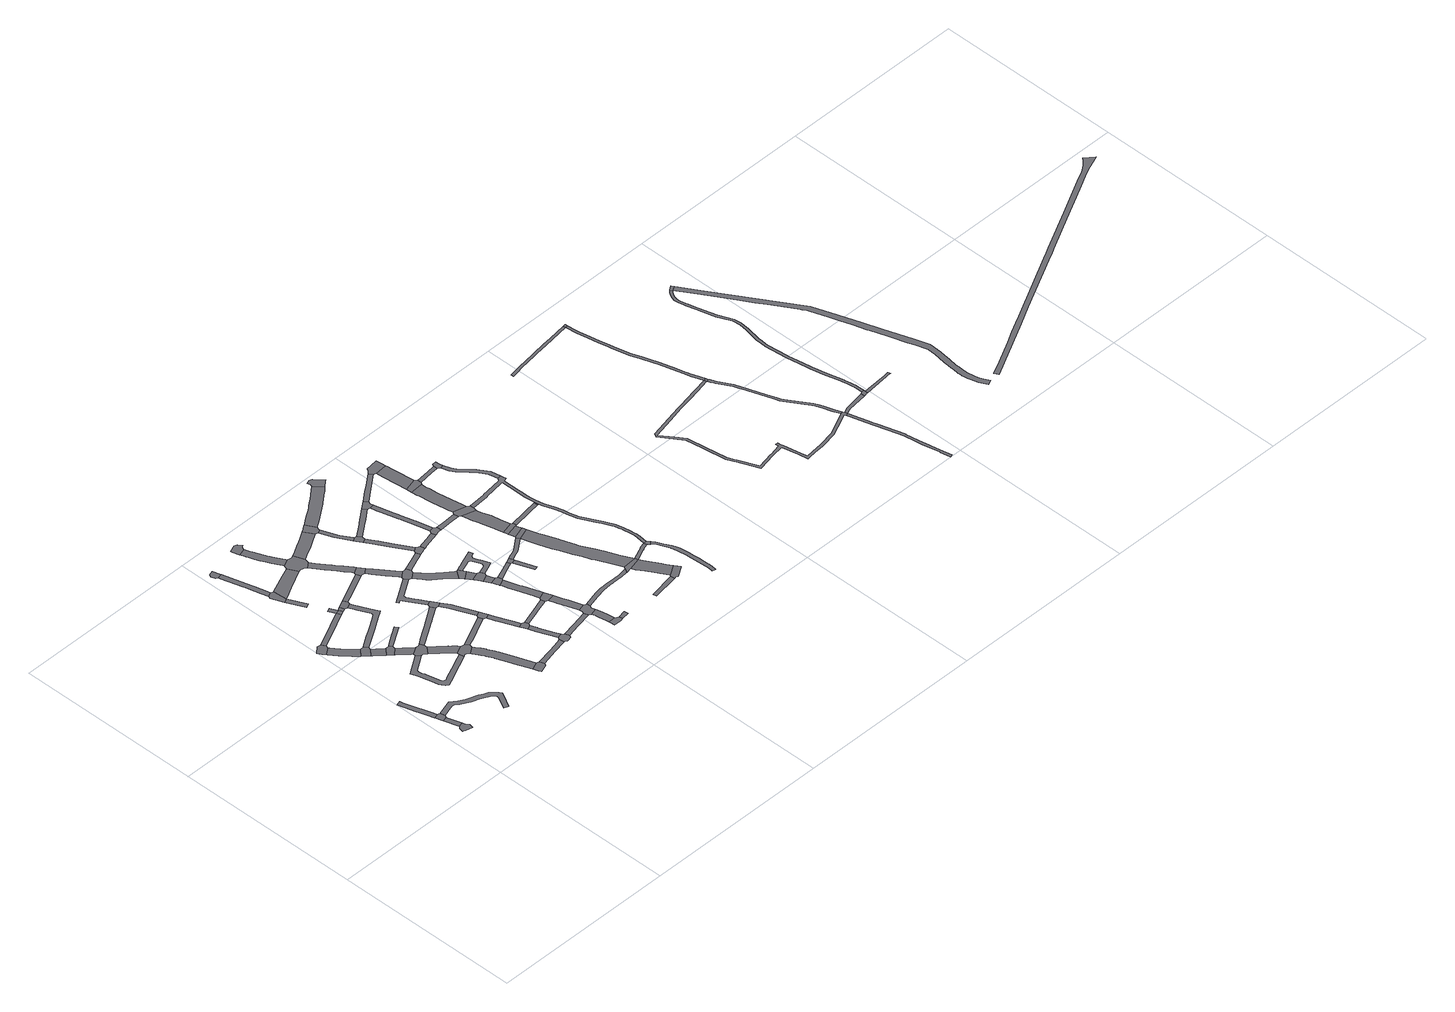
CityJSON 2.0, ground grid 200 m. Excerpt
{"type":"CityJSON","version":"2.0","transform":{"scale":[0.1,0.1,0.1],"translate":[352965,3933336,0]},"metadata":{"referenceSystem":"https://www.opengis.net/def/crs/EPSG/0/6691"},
"CityObjects":{
"road1":{"type":"Road","geometry":[{"type":"MultiSurface","lod":"1","boundaries":[[[0,1,2,3,4,5,6,7,8,9]]]}]},
"road2":{"type":"Road","attributes":{"RoadStructureAttribute.sectionType":"1"},"geometry":[{"type":"MultiSurface","lod":"1","boundaries":[[[10,11,12,13,14,15,16,17,18,19,20]]]}]},
"road3":{"type":"Road","attributes":{"RoadStructureAttribute.sectionType":"1"},"geometry":[{"type":"MultiSurface","lod":"1","boundaries":[[[21,9,8,22,23]]]}]},
"road4":{"type":"Road","geometry":[{"type":"MultiSurface","lod":"1","boundaries":[[[24,25,14,13,26,27,21,23]]]}]},
"road5":{"type":"Road","attributes":{"RoadStructureAttribute.sectionType":"1"},"geometry":[{"type":"MultiSurface","lod":"1","boundaries":[[[28,29,30,31,32,33,34,35,36,37,38,39,25,24,40,41,42,43,44,45,46,47,48,49,50,51,52]]]}]},
"road6":{"type":"Road","geometry":[{"type":"MultiSurface","lod":"1","boundaries":[[[53,54,55,56,57,58,59,60]]]}]},
"road7":{"type":"Road","attributes":{"RoadStructureAttribute.sectionType":"1"},"geometry":[{"type":"MultiSurface","lod":"1","boundaries":[[[61,62,63,64,65,66,67,68,69,55,54,70,71,72,73,74,75,76,77,78,79,80]]]}]},
"road8":{"type":"Road","geometry":[{"type":"MultiSurface","lod":"1","boundaries":[[[81,61,80,82,83,84,85,86]]]}]},
"road9":{"type":"Road","attributes":{"RoadStructureAttribute.sectionType":"1"},"geometry":[{"type":"MultiSurface","lod":"1","boundaries":[[[87,88,89,90,91,92,93,84,83]]]}]},
"road10":{"type":"Road","geometry":[{"type":"MultiSurface","lod":"1","boundaries":[[[94,95,96,97,98,90,89,99]]]}]},
"road11":{"type":"Road","attributes":{"RoadStructureAttribute.sectionType":"1"},"geometry":[{"type":"MultiSurface","lod":"1","boundaries":[[[100,101,102,57,56,103,104,105,106,107]]]}]},
"road12":{"type":"Road","attributes":{"RoadStructureAttribute.sectionType":"1"},"geometry":[{"type":"MultiSurface","lod":"1","boundaries":[[[108,109,110,111,112,113,114,115,116,117,118,119,120,121,122,123,124,125,126,127,128,129,130,131,132,133,134,135,136,137,138,139,140,141,142]]]}]},
"road13":{"type":"Road","attributes":{"RoadStructureAttribute.sectionType":"1"},"geometry":[{"type":"MultiSurface","lod":"1","boundaries":[[[143,144,145,94,99,146,147,148]]]}]},
"road14":{"type":"Road","geometry":[{"type":"MultiSurface","lod":"1","boundaries":[[[149,143,148,127,126,150,151,152,153,154]]]}]},
"road15":{"type":"Road","geometry":[{"type":"MultiSurface","lod":"1","boundaries":[[[155,156,157,158,159,160]]]}]},
"road16":{"type":"Road","attributes":{"RoadStructureAttribute.sectionType":"1"},"geometry":[{"type":"MultiSurface","lod":"1","boundaries":[[[158,161,162,163,164,165,166,167,168,169,170,171,159]]]}]},
"road17":{"type":"Road","geometry":[{"type":"MultiSurface","lod":"1","boundaries":[[[166,165,172,173,174,175,176]]]}]},
"road18":{"type":"Road","attributes":{"RoadStructureAttribute.sectionType":"1"},"geometry":[{"type":"MultiSurface","lod":"1","boundaries":[[[177,178,156,155]]]}]},
"road19":{"type":"Road","attributes":{"RoadStructureAttribute.sectionType":"1"},"geometry":[{"type":"MultiSurface","lod":"1","boundaries":[[[96,179,180,181,182,183,97]]]}]},
"road20":{"type":"Road","attributes":{"RoadStructureAttribute.sectionType":"1"},"geometry":[{"type":"MultiSurface","lod":"1","boundaries":[[[85,184,185,186,187,188,189,190,191,192,193,194,195,196,197,198,199,200,201,86]]]}]},
"road21":{"type":"Road","attributes":{"RoadStructureAttribute.sectionType":"1"},"geometry":[{"type":"MultiSurface","lod":"1","boundaries":[[[202,203,204,205,206,207,208,209,210,152,151,211,212,213,214,215,216,217,218,219,220,221]]]}]},
"road22":{"type":"Road","attributes":{"RoadStructureAttribute.sectionType":"1"},"geometry":[{"type":"MultiSurface","lod":"1","boundaries":[[[222,223,224,100]]]}]},
"road23":{"type":"Road","geometry":[{"type":"MultiSurface","lod":"1","boundaries":[[[225,222,100,107]]]}]},
"road24":{"type":"Road","attributes":{"RoadStructureAttribute.sectionType":"1"},"geometry":[{"type":"MultiSurface","lod":"1","boundaries":[[[226,222,225,227]]]}]},
"road25":{"type":"Road","geometry":[{"type":"MultiSurface","lod":"1","boundaries":[[[228,229,230,231,221,220,108,142,232,233,234]]]}]},
"road26":{"type":"Road","geometry":[{"type":"MultiSurface","lod":"1","boundaries":[[[192,191,235,236,226,227]]]}]},
"road27":{"type":"Road","attributes":{"RoadStructureAttribute.sectionType":"1"},"geometry":[{"type":"MultiSurface","lod":"1","boundaries":[[[237,238,239,240,241,242,243,244,245,246,247,248,249,250,251,252,253,254,255,256,257,258,259,260,261,262,263,264,265,266,228,234]]]}]},
"road28":{"type":"Road","attributes":{"RoadStructureAttribute.sectionType":"1"},"geometry":[{"type":"MultiSurface","lod":"1","boundaries":[[[267,268,269,270,271,157,156,272,273,274,275,276,277]]]}]},
"road29":{"type":"Road","geometry":[{"type":"MultiSurface","lod":"1","boundaries":[[[278,279,252,251,280,281,282,283]]]}]},
"road30":{"type":"Road","attributes":{"RoadStructureAttribute.sectionType":"1"},"geometry":[{"type":"MultiSurface","lod":"1","boundaries":[[[153,284,285,286,287,288,289,290,291,292,293,294,295,296,297,298,154]]]}]},
"road31":{"type":"Road","attributes":{"RoadStructureAttribute.sectionType":"1"},"geometry":[{"type":"MultiSurface","lod":"1","boundaries":[[[299,300,301,302,303,304,305,306,307,308,309,230,229]]]}]},
"road32":{"type":"Road","geometry":[{"type":"MultiSurface","lod":"1","boundaries":[[[310,311,312,313,314,315,316,317,318]]]}]},
"road33":{"type":"Road","attributes":{"RoadStructureAttribute.sectionType":"1"},"geometry":[{"type":"MultiSurface","lod":"1","boundaries":[[[319,320,321,322,236,235,323,324,325,326,327]]]}]},
"road34":{"type":"Road","attributes":{"RoadStructureAttribute.sectionType":"1"},"geometry":[{"type":"MultiSurface","lod":"1","boundaries":[[[328,329,330,331,332,333,334,335,336,313,312,337,338,339,340,341,342,343,344,345,346,347,348]]]}]},
"road35":{"type":"Road","geometry":[{"type":"MultiSurface","lod":"1","boundaries":[[[349,350,351,352,353,354,355,348,347,267,277]]]}]},
"road36":{"type":"Road","attributes":{"RoadStructureAttribute.sectionType":"1"},"geometry":[{"type":"MultiSurface","lod":"1","boundaries":[[[356,357,358,279,278,359,360]]]}]},
"road37":{"type":"Road","geometry":[{"type":"MultiSurface","lod":"1","boundaries":[[[361,291,290,362,363,364,365,366]]]}]},
"road38":{"type":"Road","geometry":[{"type":"MultiSurface","lod":"1","boundaries":[[[367,368,369,370,371,372,373,361,366,374,375,376,377,378,379]]]}]},
"road39":{"type":"Road","attributes":{"RoadStructureAttribute.sectionType":"1"},"geometry":[{"type":"MultiSurface","lod":"1","boundaries":[[[351,380,381,382,383,384,385,386,387,388,389,390,391,392,393,394,395,352]]]}]},
"road40":{"type":"Road","attributes":{"RoadStructureAttribute.sectionType":"1"},"geometry":[{"type":"MultiSurface","lod":"1","boundaries":[[[396,397,363,362,398,399,400,401]]]}]},
"road41":{"type":"Road","geometry":[{"type":"MultiSurface","lod":"1","boundaries":[[[400,304,303,402,403,404,401]]]}]},
"road42":{"type":"Road","attributes":{"RoadStructureAttribute.sectionType":"1"},"geometry":[{"type":"MultiSurface","lod":"1","boundaries":[[[405,406,407,408,403,402,409,410,411,412]]]}]},
"road43":{"type":"Road","geometry":[{"type":"MultiSurface","lod":"1","boundaries":[[[413,388,387,414,327,326,415,416]]]}]},
"road44":{"type":"Road","geometry":[{"type":"MultiSurface","lod":"1","boundaries":[[[417,418,419,405,412,420]]]}]},
"road45":{"type":"Road","attributes":{"RoadStructureAttribute.sectionType":"1"},"geometry":[{"type":"MultiSurface","lod":"1","boundaries":[[[421,422,423,424,417,420,425,426,427,428,429]]]}]},
"road46":{"type":"Road","geometry":[{"type":"MultiSurface","lod":"1","boundaries":[[[428,356,360,430,431,432,433,434,435,429]]]}]},
"road47":{"type":"Road","attributes":{"RoadStructureAttribute.sectionType":"1"},"geometry":[{"type":"MultiSurface","lod":"1","boundaries":[[[436,437,438,439,440,441,442,443,444,413,416]]]}]},
"road48":{"type":"Road","attributes":{"RoadStructureAttribute.sectionType":"1"},"geometry":[{"type":"MultiSurface","lod":"1","boundaries":[[[353,445,446,447,448,449,450,451,452,453,454,455,456,457,458,459,460,461,462,354]]]}]},
"road49":{"type":"Road","geometry":[{"type":"MultiSurface","lod":"1","boundaries":[[[378,463,464,465,466,467,441,440,379]]]}]},
"road50":{"type":"Road","attributes":{"RoadStructureAttribute.sectionType":"1"},"geometry":[{"type":"MultiSurface","lod":"1","boundaries":[[[468,469,470,419,418,471,472,473]]]}]},
"road51":{"type":"Road","attributes":{"RoadStructureAttribute.sectionType":"1"},"geometry":[{"type":"MultiSurface","lod":"1","boundaries":[[[474,475,476,477,478,479,480,481,482,483,464,463,484,485,486,487,488,489,490,491,492,493,494,495,496,497,498,499,500,501,502,503,504]]]}]},
"road52":{"type":"Road","attributes":{"RoadStructureAttribute.sectionType":"1"},"geometry":[{"type":"MultiSurface","lod":"1","boundaries":[[[505,506,507,508,509,510,434,433]]]}]},
"road53":{"type":"Road","geometry":[{"type":"MultiSurface","lod":"1","boundaries":[[[454,511,512,513,514,515,516,517,455]]]}]},
"road54":{"type":"Road","attributes":{"RoadStructureAttribute.sectionType":"1"},"geometry":[{"type":"MultiSurface","lod":"1","boundaries":[[[518,519,520,512,511,521,522,523,524]]]}]},
"road55":{"type":"Road","attributes":{"RoadStructureAttribute.sectionType":"1"},"geometry":[{"type":"MultiSurface","lod":"1","boundaries":[[[525,526,527,528,529,466,465]]]}]},
"road56":{"type":"Road","geometry":[{"type":"MultiSurface","lod":"1","boundaries":[[[530,531,532,524,523,533,534,535]]]}]},
"road57":{"type":"Road","geometry":[{"type":"MultiSurface","lod":"1","boundaries":[[[536,537,538,539,540,541,504,503,542,543,544]]]}]},
"road58":{"type":"Road","attributes":{"RoadStructureAttribute.sectionType":"1"},"geometry":[{"type":"MultiSurface","lod":"1","boundaries":[[[543,545,546,547,548,549,544]]]}]},
"road59":{"type":"Road","geometry":[{"type":"MultiSurface","lod":"1","boundaries":[[[550,548,547,551,552,553,554,555,556,557]]]}]},
"road60":{"type":"Road","attributes":{"RoadStructureAttribute.sectionType":"1"},"geometry":[{"type":"MultiSurface","lod":"1","boundaries":[[[555,558,559,560,561,562,556]]]}]},
"road61":{"type":"Road","attributes":{"RoadStructureAttribute.sectionType":"1"},"geometry":[{"type":"MultiSurface","lod":"1","boundaries":[[[563,564,565,566,567,568,569,530,535]]]}]},
"road62":{"type":"Road","geometry":[{"type":"MultiSurface","lod":"1","boundaries":[[[561,560,570,571,572,573,574,575,576]]]}]},
"road63":{"type":"Road","attributes":{"RoadStructureAttribute.sectionType":"1"},"geometry":[{"type":"MultiSurface","lod":"1","boundaries":[[[577,578,579,580,574,573,581,582,583,584,585,586,587,588]]]}]},
"road64":{"type":"Road","geometry":[{"type":"MultiSurface","lod":"1","boundaries":[[[587,468,473,589,590,591,588]]]}]},
"road65":{"type":"Road","attributes":{"RoadStructureAttribute.sectionType":"1"},"geometry":[{"type":"MultiSurface","lod":"1","boundaries":[[[592,593,594,595,590,589,596,597,598,599,600,601]]]}]},
"road66":{"type":"Road","geometry":[{"type":"MultiSurface","lod":"1","boundaries":[[[602,603,604,605,606,607]]]}]},
"road67":{"type":"Road","attributes":{"RoadStructureAttribute.sectionType":"1"},"geometry":[{"type":"MultiSurface","lod":"1","boundaries":[[[603,608,609,610,611,612,613,614,615,616,617,618,604]]]}]},
"road68":{"type":"Road","geometry":[{"type":"MultiSurface","lod":"1","boundaries":[[[619,620,601,600,621,508,507,613,612,622,623]]]}]},
"road69":{"type":"Road","geometry":[{"type":"MultiSurface","lod":"1","boundaries":[[[528,527,624,625,626,627,628,566,565]]]}]},
"road70":{"type":"Road","attributes":{"RoadStructureAttribute.sectionType":"1"},"geometry":[{"type":"MultiSurface","lod":"1","boundaries":[[[629,630,631,632,633,634,635,636,637,550,557,638,639,640,641,642,643,644,645,646,647,648,541,540]]]}]},
"road71":{"type":"Road","geometry":[{"type":"MultiSurface","lod":"1","boundaries":[[[649,650,602,607]]]}]},
"road72":{"type":"Road","attributes":{"RoadStructureAttribute.sectionType":"1"},"geometry":[{"type":"MultiSurface","lod":"1","boundaries":[[[651,652,532,531,653,654,655,656,657,658,659,660]]]}]},
"road73":{"type":"Road","attributes":{"RoadStructureAttribute.sectionType":"1"},"geometry":[{"type":"MultiSurface","lod":"1","boundaries":[[[661,662,663,664,665,666,667,668,669,670,671,672,515,514,673,674,675,676,677,678,679,680,681,682,683,684]]]}]},
"road74":{"type":"Road","attributes":{"RoadStructureAttribute.sectionType":"1"},"geometry":[{"type":"MultiSurface","lod":"1","boundaries":[[[575,685,686,687,688,689,576]]]}]},
"road75":{"type":"Road","attributes":{"RoadStructureAttribute.sectionType":"1"},"geometry":[{"type":"MultiSurface","lod":"1","boundaries":[[[690,691,692,627,626,693,694,695]]]}]},
"road76":{"type":"Road","geometry":[{"type":"MultiSurface","lod":"1","boundaries":[[[696,688,687,697,698,699]]]}]},
"road77":{"type":"Road","attributes":{"RoadStructureAttribute.sectionType":"1"},"geometry":[{"type":"MultiSurface","lod":"1","boundaries":[[[700,701,702,698,697]]]}]},
"road78":{"type":"Road","geometry":[{"type":"MultiSurface","lod":"1","boundaries":[[[703,695,694,704,705,706,707]]]}]},
"road79":{"type":"Road","geometry":[{"type":"MultiSurface","lod":"1","boundaries":[[[708,709,710,711,660,659,712,713]]]}]},
"road80":{"type":"Road","attributes":{"RoadStructureAttribute.sectionType":"1"},"geometry":[{"type":"MultiSurface","lod":"1","boundaries":[[[712,714,715,716,717,718,719,703,707,720,721,722,723,724,725,726,727,713]]]}]},
"road81":{"type":"Road","attributes":{"RoadStructureAttribute.sectionType":"1"},"geometry":[{"type":"MultiSurface","lod":"1","boundaries":[[[728,729,730,731,732,733,734,735,736,737,738,619,623,739,740,741,742,743,744,745,746,747,748,749]]]}]},
"road82":{"type":"Road","geometry":[{"type":"MultiSurface","lod":"1","boundaries":[[[750,751,752,753,661,684,754,755,756,757]]]}]},
"road83":{"type":"Road","attributes":{"RoadStructureAttribute.sectionType":"1"},"geometry":[{"type":"MultiSurface","lod":"1","boundaries":[[[758,759,760,761,762,763,764,696,699]]]}]},
"road84":{"type":"Road","attributes":{"RoadStructureAttribute.sectionType":"1"},"geometry":[{"type":"MultiSurface","lod":"1","boundaries":[[[765,766,706,705,767,768,769]]]}]},
"road85":{"type":"Road","attributes":{"RoadStructureAttribute.sectionType":"1"},"geometry":[{"type":"MultiSurface","lod":"1","boundaries":[[[770,771,772,773,774,710,709,775,776,777,778]]]}]},
"road86":{"type":"Road","attributes":{"RoadStructureAttribute.sectionType":"1"},"geometry":[{"type":"MultiSurface","lod":"1","boundaries":[[[779,780,781,782]]]}]},
"road87":{"type":"Road","geometry":[{"type":"MultiSurface","lod":"1","boundaries":[[[783,784,761,760,785]]]}]},
"road88":{"type":"Road","attributes":{"RoadStructureAttribute.sectionType":"1"},"geometry":[{"type":"MultiSurface","lod":"1","boundaries":[[[786,787,788,789,784,783]]]}]},
"road89":{"type":"Road","geometry":[{"type":"MultiSurface","lod":"1","boundaries":[[[790,791,792,793,788,787,794,795]]]}]},
"road90":{"type":"Road","attributes":{"RoadStructureAttribute.sectionType":"1"},"geometry":[{"type":"MultiSurface","lod":"1","boundaries":[[[796,797,798,799,800,801,802,803,804,805,806,807,808,791,790]]]}]},
"road91":{"type":"Road","geometry":[{"type":"MultiSurface","lod":"1","boundaries":[[[809,810,811,812,765,769,801,800,813]]]}]},
"road92":{"type":"Road","attributes":{"RoadStructureAttribute.sectionType":"1"},"geometry":[{"type":"MultiSurface","lod":"1","boundaries":[[[814,815,816,817,818,819,820,821,822,823,824,825,826,785,760,827,828,829,830,831,832,833,834,835,836,837,838,839,840,841,842,843]]]}]},
"road93":{"type":"Road","attributes":{"RoadStructureAttribute.sectionType":"1"},"geometry":[{"type":"MultiSurface","lod":"1","boundaries":[[[844,845,846,847,848,849,850,812,811,851,852,853,854,855,856,857,858,859]]]}]},
"road94":{"type":"Road","geometry":[{"type":"MultiSurface","lod":"1","boundaries":[[[860,861,862,814,843,728,749]]]}]},
"road95":{"type":"Road","geometry":[{"type":"MultiSurface","lod":"1","boundaries":[[[858,863,864,865,866,867,859]]]}]},
"road96":{"type":"Road","attributes":{"RoadStructureAttribute.sectionType":"1"},"geometry":[{"type":"MultiSurface","lod":"1","boundaries":[[[861,868,869,870,871,872,873,874,875,876,877,862]]]}]},
"road97":{"type":"Road","attributes":{"RoadStructureAttribute.sectionType":"1"},"geometry":[{"type":"MultiSurface","lod":"1","boundaries":[[[878,879,880,881,882,866,865,883,884,885,886,887,888]]]}]},
"road98":{"type":"Road","geometry":[{"type":"MultiSurface","lod":"1","boundaries":[[[889,890,891,892,893,894,770,778,878,888]]]}]},
"road99":{"type":"Road","geometry":[{"type":"MultiSurface","lod":"1","boundaries":[[[895,896,897,898,899,873,872,779,782]]]}]},
"road100":{"type":"Road","attributes":{"RoadStructureAttribute.sectionType":"1"},"geometry":[{"type":"MultiSurface","lod":"1","boundaries":[[[794,900,901,902,903,904,905,795]]]}]},
"road101":{"type":"Road","attributes":{"RoadStructureAttribute.sectionType":"1"},"geometry":[{"type":"MultiSurface","lod":"1","boundaries":[[[906,907,908,909,910,911,912,913,914,915,916,814,862]]]}]},
"road102":{"type":"Road","geometry":[{"type":"MultiSurface","lod":"1","boundaries":[[[917,918,919,920,921,922,923,924,925,926,927,928,929,930,931,932,933,934,935,936,937,938,939,940,941,942,943,944,945,946,947,948,949,950,951,952,953,954,955,956,957,958,959,960,961,962,963,964,965,966,967,968,969,970,971,809,813]]]}]},
"road103":{"type":"Road","attributes":{"RoadStructureAttribute.sectionType":"1"},"geometry":[{"type":"MultiSurface","lod":"1","boundaries":[[[863,972,973,974,975,864]]]}]},
"road104":{"type":"Road","attributes":{"RoadStructureAttribute.sectionType":"1"},"geometry":[{"type":"MultiSurface","lod":"1","boundaries":[[[976,977,978,979,980,981,982,983,984,985,986,987,988,989,990,991,992,993,994,995,996,997,998,999,1000]]]}]},
"road105":{"type":"Road","geometry":[{"type":"MultiSurface","lod":"1","boundaries":[[[987,1001,943,942,912,911,988]]]}]},
"road106":{"type":"Road","geometry":[{"type":"MultiSurface","lod":"1","boundaries":[[[1002,1003,1004,1005,974,973,1006,1007]]]}]},
"road107":{"type":"Road","attributes":{"RoadStructureAttribute.sectionType":"1"},"geometry":[{"type":"MultiSurface","lod":"1","boundaries":[[[1008,1009,1010,1011,1012,1013,967,966,1014,1015,1016,1017,1018,1002,1007]]]}]},
"road108":{"type":"Road","attributes":{"RoadStructureAttribute.sectionType":"1"},"geometry":[{"type":"MultiSurface","lod":"1","boundaries":[[[1019,1020,1021,1022,1023,1024,1025,1026,1027,1028,1029,1030,1031,1032,1033,1034]]]}]},
"road109":{"type":"Road","geometry":[{"type":"MultiSurface","lod":"1","boundaries":[[[1035,1036,1037,1038,1039,1040,1041,1042,1043,1044,1045,1046,1047,1048,1049,1050,1051,1052,1053,1054,1055,1056,1057,1058,1059,1060,1061,1062,1063,1064,1065,1066,1067,1068,1069,1070,1071,1072,1073,1074,1075,1076,1077,1078,1079,1080,1081,1082,1083,1084,1085,1086,1087,1088,1089,1090,1091,1092,1093,1094,1095,1096,1097]]]}]},
"road110":{"type":"Road","geometry":[{"type":"MultiSurface","lod":"1","boundaries":[[[1098,1099,1100,1065,1064,1101]]]}]},
"road111":{"type":"Road","attributes":{"RoadStructureAttribute.sectionType":"1"},"geometry":[{"type":"MultiSurface","lod":"1","boundaries":[[[1033,1102,1103,1104,1105,1106,1107,1108,1109,1110,1111,1112,1113,1114,1065,1100,1115,1116,1117,1118,1119,1120,1121,1122,1123,1124,1125,1126,1127,1128,1129,1130,1131,1132,1133]]]}]},
"road112":{"type":"Road","geometry":[{"type":"MultiSurface","lod":"1","boundaries":[[[1134,1034,1033,1133]]]}]},
"road113":{"type":"Road","attributes":{"RoadStructureAttribute.sectionType":"1"},"geometry":[{"type":"MultiSurface","lod":"1","boundaries":[[[1096,1135,1136,1137,1138,1139,1140,1141,1142,1143,1144,1145,1146,1147,1148,1149,1098,1101,1150,1151,1152,1153,1154,1155,1156,1157,1158,1159,1160,1161,1162,1163,1164,1165,1166,1097]]]}]},
"road114":{"type":"Road","attributes":{"RoadStructureAttribute.sectionType":"1"},"geometry":[{"type":"MultiSurface","lod":"1","boundaries":[[[1167,1168,1169,1170,1171,1172,1173,1174,1175,1176,1177,1178,1094,1093,1179,1180,1181,1182,1183,1184,1185,1186,1187,1188]]]}]},
"road115":{"type":"Road","geometry":[{"type":"MultiSurface","lod":"1","boundaries":[[[1189,1190,1095,1094,1191,1192,1193]]]}]},
"road116":{"type":"Road","geometry":[{"type":"MultiSurface","lod":"1","boundaries":[[[1194,1195,1196,1197,1198,1189,1193]]]}]},
"road117":{"type":"Road","attributes":{"RoadStructureAttribute.sectionType":"1"},"geometry":[{"type":"MultiSurface","lod":"1","boundaries":[[[1199,1200,1201,1202,1203,1204,1205,1196,1195]]]}]},
"road118":{"type":"Road","geometry":[{"type":"MultiSurface","lod":"1","boundaries":[[[1206,1207,1208,1209,1210]]]}]},
"road119":{"type":"Road","attributes":{"RoadStructureAttribute.sectionType":"1"},"geometry":[{"type":"MultiSurface","lod":"1","boundaries":[[[1211,1212,1213,1214,1215,1216,1217,1218,1219,1220,1221,1222,1223,1224,1225,1226,1227,1228,1229,1230,1231,1232,1233,1234,1235,1210,1209,1208,1236,1237,1238,1239,1240,1241,1242,1243,1244,1245,1246,1247,1248,1249,1250,1251,1252,1253,1254,1255,1256,1257,1258,1259,1260,1261,1262,1263,1264,1198,1197,1265,1266,1267,1268,1269,1270,1271,1272,1273,1274,1275,1276,1277,1278,1279,1280,1281,1282,1283,1284,1285,1286,1287,1288,1289,1290,1291,1292,1293,1294,1209,1295,1296,1297,1298,1299,1300,1301,1302,1303,1304,1305,1306,1307,1308,1309,1310,1311,1312,1313,1314,1315,1316,1317,1318,1319,1320,1321,1322,1323,1324,1325,1326,1327,1328,1329,1330]]]}]},
"road120":{"type":"Road","attributes":{"RoadStructureAttribute.sectionType":"1"},"geometry":[{"type":"MultiSurface","lod":"1","boundaries":[[[1331,1332,1333,1334,1335,1336,1337,1338,1339,1340,1341,1342,1343,1344,1345,1346,1347,1348,1349,1350,1351,1352,1353,1354,1355,1356,1357,1358,1359,1360,1361,1362]]]}]}
},
"vertices":[
[172,676,0],[161,627,0],[187,621,0],[189,621,0],[264,603,0],[275,650,0],[253,671,0],[251,676,0],[240,712,0],[192,697,0],
[65,1112,0],[74,1082,0],[97,1007,0],[117,942,0],[165,957,0],[144,1024,0],[119,1108,0],[112,1129,0],[64,1287,0],[55,1317,0],[7,1302,0],
[144,854,0],[195,858,0],[192,869,0],
[206,895,0],[192,944,0],[124,918,0],[135,884,0],
[758,683,0],[765,695,0],[784,732,0],[766,760,0],[765,761,0],[700,823,0],[660,841,0],[613,863,0],[517,895,0],[493,909,0],[429,946,0],[356,995,0],[333,935,0],[364,930,0],[406,902,0],[478,859,0],[497,849,0],[595,817,0],[599,815,0],[673,780,0],[713,743,0],[717,713,0],[706,694,0],[648,584,0],[692,561,0],
[27,2264,0],[47,2236,0],[121,2287,0],[130,2316,0],[108,2363,0],[97,2358,0],[68,2366,0],[0,2306,0],
[310,2062,0],[282,2091,0],[254,2121,0],[250,2126,0],[218,2163,0],[192,2195,0],[189,2199,0],[158,2237,0],[130,2275,0],[56,2222,0],[86,2183,0],[105,2157,0],[116,2143,0],[138,2118,0],[150,2105,0],[182,2067,0],[189,2059,0],[196,2051,0],[214,2030,0],[249,1994,0],
[340,2059,0],[287,1960,0],[317,1932,0],[377,1996,0],[382,2023,0],[355,2068,0],
[323,1925,0],[327,1922,0],[417,1838,0],[480,1902,0],[416,1959,0],[385,1987,0],[382,1990,0],
[541,1847,0],[542,1862,0],[543,1877,0],[522,1909,0],[510,1901,0],[473,1787,0],
[511,2552,0],[351,2476,0],[310,2457,0],[309,2400,0],[343,2417,0],[374,2431,0],[405,2446,0],[533,2506,0],
[881,1369,0],[830,1345,0],[772,1318,0],[698,1284,0],[593,1237,0],[555,1219,0],[526,1228,0],[521,1238,0],[518,1247,0],[499,1328,0],[489,1369,0],[476,1413,0],[475,1418,0],[469,1438,0],[458,1471,0],[467,1498,0],[543,1546,0],[607,1587,0],[639,1608,0],[596,1641,0],[594,1640,0],[389,1510,0],[411,1442,0],[420,1412,0],[438,1354,0],[450,1300,0],[466,1226,0],[480,1199,0],[502,1171,0],[525,1150,0],[574,1172,0],[694,1226,0],[720,1238,0],[771,1262,0],[896,1320,0],
[681,1717,0],[594,1797,0],[547,1841,0],[480,1781,0],[584,1685,0],[598,1672,0],
[712,1715,0],[667,1604,0],[693,1581,0],[751,1651,0],[754,1683,0],[733,1729,0],
[293,2991,0],[334,3011,0],[326,3161,0],[298,3174,0],[252,3150,0],[239,3123,0],
[289,3207,0],[254,3337,0],[230,3423,0],[189,3571,0],[163,3664,0],[116,3647,0],[121,3626,0],[183,3407,0],[184,3401,0],[198,3350,0],[232,3222,0],
[158,3684,0],[140,3752,0],[91,3737,0],[76,3712,0],[91,3663,0],
[386,2802,0],[427,2822,0],
[599,1910,0],[764,2015,0],[741,2050,0],[577,1945,0],[529,1914,0],
[488,2089,0],[595,2155,0],[737,2243,0],[783,2271,0],[808,2286,0],[784,2336,0],[698,2522,0],[683,2553,0],[635,2532,0],[657,2487,0],[680,2438,0],[733,2324,0],[725,2295,0],[663,2257,0],[568,2198,0],[533,2177,0],[476,2142,0],[436,2118,0],
[951,1461,0],[933,1480,0],[921,1492,0],[913,1499,0],[895,1519,0],[889,1524,0],[865,1546,0],[818,1590,0],[776,1628,0],[774,1507,0],[785,1497,0],[814,1470,0],[826,1459,0],[830,1456,0],[849,1438,0],[867,1419,0],[873,1413,0],[884,1401,0],[887,1398,0],[969,1441,0],
[551,2570,0],[515,2643,0],[474,2626,0],
[572,2525,0],
[587,2588,0],[608,2542,0],
[1034,1358,0],[1042,1387,0],[1006,1426,0],[977,1432,0],[919,1331,0],[948,1323,0],[962,1304,0],
[693,2582,0],[670,2627,0],
[970,1292,0],[976,1284,0],[988,1263,0],[1002,1241,0],[1014,1220,0],[1026,1198,0],[1036,1175,0],[1046,1154,0],[1057,1131,0],[1067,1108,0],[1069,1102,0],[1096,1032,0],[1116,983,0],[1138,926,0],[1206,754,0],[1288,790,0],[1223,960,0],[1180,1068,0],[1154,1135,0],[1150,1144,0],[1140,1168,0],[1140,1169,0],[1129,1192,0],[1116,1218,0],[1106,1240,0],[1106,1241,0],[1094,1264,0],[1079,1289,0],[1065,1310,0],[1050,1333,0],
[631,3291,0],[527,3250,0],[483,3231,0],[375,3185,0],[344,3171,0],[370,3029,0],[400,3043,0],[473,3080,0],[578,3131,0],[580,3133,0],[683,3183,0],
[1335,729,0],[1315,777,0],[1210,742,0],[1225,700,0],[1236,672,0],[1319,703,0],
[777,1697,0],[885,1766,0],[975,1823,0],[1006,1843,0],[1014,1848,0],[1078,1889,0],[1187,1958,0],[1159,2002,0],[1074,1947,0],[994,1896,0],[983,1889,0],[947,1866,0],[880,1823,0],[787,1763,0],[777,1757,0],
[1093,1410,0],[1195,1457,0],[1206,1462,0],[1217,1467,0],[1376,1541,0],[1359,1588,0],[1288,1555,0],[1185,1507,0],[1182,1505,0],[1173,1501,0],[1093,1465,0],
[454,3796,0],[467,3743,0],[472,3727,0],[551,3752,0],[561,3780,0],[581,3794,0],[553,3836,0],[525,3846,0],[448,3820,0],
[1003,2783,0],[841,2708,0],[788,2683,0],[713,2647,0],[788,2626,0],[859,2660,0],[862,2661,0],[1031,2739,0],[1009,2786,0],
[712,3388,0],[686,3432,0],[662,3478,0],[642,3517,0],[638,3526,0],[617,3572,0],[596,3621,0],[577,3669,0],[567,3696,0],[484,3691,0],[493,3666,0],[495,3660,0],[502,3641,0],[521,3590,0],[541,3540,0],[565,3490,0],[589,3441,0],[614,3392,0],[642,3347,0],[646,3338,0],[721,3373,0],
[706,3194,0],[755,3180,0],[766,3165,0],[826,3207,0],[835,3256,0],[794,3370,0],[769,3358,0],
[1656,854,0],[1624,846,0],[1494,817,0],[1506,768,0],[1662,803,0],
[1167,2030,0],[1217,1951,0],[1260,1973,0],[1258,1977,0],[1216,2048,0],[1211,2056,0],
[1066,2313,0],[1029,2290,0],[992,2267,0],[1008,2242,0],[1034,2259,0],[1074,2189,0],[1166,2031,0],[1158,2145,0],[1137,2180,0],[1097,2248,0],[1104,2277,0],[1293,2394,0],[1262,2435,0],
[793,3126,0],[839,3062,0],[858,3035,0],[897,2980,0],[907,2967,0],[962,2890,0],[1007,2828,0],[1017,2813,0],[1081,2850,0],[1068,2868,0],[1037,2912,0],[1011,2947,0],[966,3011,0],[950,3033,0],[916,3080,0],[860,3159,0],
[1368,1754,0],[1313,1887,0],[1267,1864,0],[1318,1740,0],[1369,1617,0],[1416,1636,0],
[1405,1531,0],[1452,1549,0],[1444,1568,0],
[1573,1253,0],[1539,1336,0],[1511,1405,0],[1462,1525,0],[1440,1445,0],[1456,1406,0],[1485,1336,0],[1527,1235,0],
[1130,2783,0],[1010,2789,0],[1044,2745,0],[1072,2738,0],
[1606,1176,0],[1618,1203,0],[1602,1241,0],[1558,1158,0],
[1693,956,0],[1635,1104,0],[1634,1106,0],[1633,1109,0],[1575,1117,0],[1579,1107,0],[1586,1089,0],[1669,879,0],[1716,898,0],
[1670,804,0],[1694,788,0],[1746,800,0],[1762,824,0],[1746,874,0],[1720,889,0],
[1094,2707,0],[1109,2686,0],[1185,2580,0],[1257,2479,0],[1268,2463,0],[1329,2511,0],[1319,2522,0],[1201,2684,0],[1168,2729,0],
[870,3275,0],[884,3282,0],[922,3303,0],[976,3329,0],[1028,3360,0],[1080,3389,0],[1092,3397,0],[1130,3421,0],[1146,3430,0],[1146,3431,0],[1083,3533,0],[1065,3521,0],[1015,3492,0],[965,3463,0],[913,3434,0],[863,3408,0],[811,3379,0],[796,3372,0],
[1323,2387,0],[1386,2434,0],[1393,2463,0],[1374,2512,0],[1355,2505,0],
[1922,1343,0],[1763,1292,0],[1756,1289,0],[1772,1251,0],[1777,1253,0],[1935,1303,0],
[1663,2167,0],[1623,2199,0],[1583,2230,0],[1554,2252,0],[1525,2277,0],[1492,2307,0],[1474,2324,0],[1451,2350,0],[1429,2378,0],[1395,2419,0],[1382,2304,0],[1401,2279,0],[1408,2271,0],[1414,2263,0],[1420,2255,0],[1428,2249,0],[1435,2243,0],[1443,2237,0],[1467,2218,0],[1473,2213,0],[1480,2207,0],[1491,2197,0],[1511,2182,0],[1531,2165,0],[1548,2149,0],[1566,2131,0],[1579,2119,0],[1584,2113,0],[1601,2095,0],[1617,2078,0],[1672,2158,0],
[1897,854,0],[1905,856,0],[2078,893,0],[2060,940,0],[1894,904,0],[1886,903,0],
[1176,3422,0],[1214,3437,0],[1210,3448,0],[1219,3476,0],[1165,3584,0],[1127,3560,0],[1115,3552,0],
[1350,3148,0],[1283,3262,0],[1271,3292,0],[1234,3274,0],[1245,3247,0],[1318,3119,0],[1355,3140,0],
[1521,2514,0],[1582,2539,0],[1612,2551,0],[1593,2598,0],[1491,2558,0],
[1410,3063,0],[1414,3094,0],[1383,3133,0],[1323,3111,0],[1333,3094,0],[1365,3038,0],
[1730,2098,0],[1728,2102,0],[1714,2120,0],[1711,2123,0],[1710,2125,0],[1693,2167,0],[1634,2057,0],[1650,2038,0],[1731,2096,0],
[1665,2018,0],[1680,1998,0],[1694,1977,0],[1778,2007,0],[1764,2034,0],
[1807,1997,0],[1700,1968,0],[1708,1958,0],[1721,1936,0],[1733,1913,0],[1743,1893,0],[1814,1928,0],[1825,1956,0],
[1756,1870,0],[1767,1848,0],[1778,1826,0],[1848,1844,0],[1833,1886,0],
[1409,2961,0],[1488,2824,0],[1602,2627,0],[1646,2653,0],[1533,2847,0],[1473,2953,0],[1469,2960,0],
[1788,1803,0],[1797,1778,0],[1805,1756,0],[1808,1748,0],[1876,1776,0],[1884,1794,0],[1871,1833,0],
[2002,1427,0],[1939,1596,0],[1935,1606,0],[1925,1634,0],[1817,1723,0],[1834,1673,0],[1877,1548,0],[1908,1457,0],[1910,1452,0],[1925,1401,0],[1935,1369,0],[2012,1400,0],
[1962,1290,0],[2046,1306,0],[2041,1321,0],
[2134,1034,0],[2092,1165,0],[2074,1221,0],[2060,1264,0],[1988,1216,0],[1991,1206,0],[1993,1201,0],[2060,1014,0],[2065,999,0],[2137,1021,0],
[2250,676,0],[2213,698,0],[2138,693,0],[2142,631,0],[2222,630,0],[2258,637,0],
[2209,728,0],[2201,775,0],[2200,784,0],[2187,859,0],[2174,900,0],[2104,880,0],[2116,840,0],[2117,834,0],[2122,803,0],[2135,727,0],[2136,717,0],
[2169,1008,0],[2164,1007,0],[2074,969,0],[2162,942,0],[2177,968,0],
[1660,2570,0],[1676,2574,0],[1696,2580,0],[1682,2629,0],[1654,2640,0],
[1771,2149,0],[1802,2161,0],[1832,2173,0],[1860,2162,0],[1875,2126,0],[1896,2075,0],[1902,2060,0],[1891,2032,0],[1866,2022,0],[1895,1985,0],[1970,2016,0],[1938,2092,0],[1913,2152,0],[1902,2178,0],[1914,2206,0],[1950,2220,0],[1933,2262,0],[1794,2207,0],[1745,2187,0],[1730,2181,0],
[2342,652,0],[2334,692,0],
[1530,3244,0],[1516,3233,0],[1499,3158,0],[1561,3204,0],[1570,3211,0],[1600,3234,0],[1640,3264,0],[1678,3293,0],[1712,3319,0],[1679,3357,0],
[1584,3895,0],[1542,3860,0],[1497,3823,0],[1451,3787,0],[1403,3752,0],[1384,3737,0],[1371,3727,0],[1358,3716,0],[1310,3683,0],[1261,3650,0],[1214,3617,0],[1179,3593,0],[1234,3486,0],[1283,3518,0],[1332,3552,0],[1382,3587,0],[1432,3622,0],[1479,3657,0],[1501,3674,0],[1526,3694,0],[1574,3731,0],[1620,3768,0],[1629,3775,0],[1662,3803,0],
[2006,1846,0],[2008,1847,0],[2090,1881,0],[2074,1918,0],[1980,1878,0],
[1865,2676,0],[1798,2659,0],[1723,2640,0],[1731,2589,0],[1895,2633,0],[1880,2680,0],
[2126,1940,0],[2104,1877,0],[2146,1891,0],[2142,1902,0],
[2179,1670,0],[2182,1661,0],[2221,1676,0],
[1897,2709,0],[1938,2645,0],[1977,2647,0],[1974,2698,0],[1947,2717,0],
[1782,3352,0],[1792,3380,0],[1760,3418,0],[1680,3359,0],[1741,3310,0],[1790,3323,0],
[1758,3243,0],[1770,3199,0],[1814,3026,0],[1817,3018,0],[1829,2970,0],[1844,2913,0],[1901,2893,0],[1900,2896,0],[1879,2979,0],[1865,3033,0],[1861,3049,0],[1855,3072,0],[1843,3116,0],[1804,3269,0],
[2751,1082,0],[2736,1079,0],[2718,1076,0],[2657,1068,0],[2592,1068,0],[2536,1070,0],[2496,1071,0],[2453,1068,0],[2413,1066,0],[2344,1053,0],[2291,1041,0],[2302,1003,0],[2421,1025,0],[2500,1031,0],[2530,1030,0],[2531,1030,0],[2548,1030,0],[2551,1035,0],[2595,1034,0],[2661,1033,0],[2721,1042,0],[2733,1044,0],
[1625,3963,0],[1586,3953,0],[1593,3924,0],[1588,3906,0],[1666,3807,0],[1712,3846,0],[1733,3864,0],[1655,3955,0],
[2207,1930,0],[2250,1948,0],[2387,2052,0],[2362,2084,0],[2230,1983,0],[2199,1970,0],[2148,1949,0],
[2204,2709,0],[2073,2703,0],[2080,2652,0],[2117,2654,0],[2216,2658,0],
[2056,3642,0],[1968,3575,0],[1930,3545,0],[1871,3503,0],[1793,3443,0],[1822,3402,0],[1899,3461,0],[1960,3506,0],[2086,3603,0],
[2964,713,0],[2681,663,0],[2688,624,0],[2971,673,0],
[2499,2135,0],[2375,2093,0],[2513,2094,0],
[2488,2170,0],[2482,2198,0],[2355,2167,0],[2364,2132,0],
[2471,2249,0],[2343,2217,0],[2344,2214,0],[2355,2171,0],[2495,2200,0],[2489,2240,0],
[2446,2361,0],[2426,2454,0],[2422,2474,0],[2393,2552,0],[2384,2600,0],[2240,2641,0],[2264,2524,0],[2265,2517,0],[2278,2471,0],[2284,2449,0],[2305,2368,0],[2316,2328,0],[2323,2299,0],
[2387,2677,0],[2372,2689,0],[2363,2696,0],[2222,2733,0],[2391,2637,0],
[2911,1118,0],[2849,1242,0],[2789,1390,0],[2773,1430,0],[2756,1465,0],[2695,1592,0],[2686,1609,0],[2677,1635,0],[2624,1790,0],[2622,1796,0],[2574,1927,0],[2551,1981,0],[2518,2079,0],[2419,1938,0],[2441,1884,0],[2488,1748,0],[2514,1685,0],[2516,1682,0],[2534,1637,0],[2560,1574,0],[2565,1561,0],[2601,1477,0],[2636,1392,0],[2644,1375,0],[2684,1288,0],[2701,1250,0],[2725,1198,0],[2728,1191,0],[2734,1179,0],[2763,1109,0],
[2162,3123,0],[2164,3114,0],[2170,3068,0],[2176,3019,0],[2188,2930,0],[2188,2927,0],[2214,2778,0],[2362,2701,0],[2354,2746,0],[2334,2866,0],[2320,2943,0],[2310,3017,0],[2298,3109,0],[2294,3137,0],[2290,3195,0],[2154,3187,0],
[2734,1038,0],[2789,1050,0],[2926,1088,0],
[2309,3219,0],[2308,3257,0],[2283,3279,0],[2150,3247,0],[2152,3218,0],
[2811,1006,0],[2855,933,0],[2916,833,0],[2928,812,0],[2974,733,0],[3087,800,0],[3050,863,0],[3030,897,0],[2961,1024,0],[2935,1071,0],
[2116,3590,0],[2124,3521,0],[2139,3370,0],[2144,3323,0],[2145,3302,0],[2282,3304,0],[2280,3337,0],[2264,3455,0],[2254,3534,0],[2249,3587,0],[2247,3604,0],
[2246,3606,0],[2244,3634,0],[2239,3680,0],[2235,3711,0],[2101,3696,0],[2088,3667,0],
[2992,677,0],[3012,670,0],[3124,738,0],[3121,744,0],[3106,769,0],
[2700,2230,0],[2708,2231,0],[2823,2252,0],[2820,2291,0],[2690,2270,0],[2659,2266,0],
[2970,1107,0],[3051,1142,0],[3052,1142,0],[3054,1144,0],[3076,1157,0],[3125,1168,0],[3116,1201,0],[3061,1186,0],[3043,1177,0],[3019,1164,0],[2959,1136,0],
[2584,2655,0],[2595,2656,0],[2675,2668,0],[2814,2689,0],[2815,2514,0],[2816,2452,0],[2816,2412,0],[2816,2401,0],[2837,2245,0],[2847,2206,0],[2882,2110,0],[2903,2027,0],[2915,1968,0],[2941,1861,0],[3022,1706,0],[3047,1658,0],[3086,1569,0],[3096,1545,0],[3108,1499,0],[3116,1467,0],[3117,1459,0],[3119,1438,0],[3126,1386,0],[3133,1333,0],[3132,1290,0],[3121,1203,0],[3150,1200,0],[3160,1288,0],[3160,1334,0],[3156,1374,0],[3155,1375,0],[3154,1386,0],[3151,1412,0],[3143,1472,0],[3121,1558,0],[3074,1668,0],[2967,1872,0],[2944,1972,0],[2932,2034,0],[2911,2119,0],[2876,2211,0],[2866,2250,0],[2852,2346,0],[2843,2407,0],[2845,2455,0],[2845,2517,0],[2844,2693,0],[2879,2698,0],[2872,2737,0],[2868,2760,0],[2830,2753,0],[2811,2729,0],[2654,2706,0],[2586,2696,0],[2579,2695,0],
[2467,3235,0],[2545,3244,0],[2539,3284,0],[2460,3275,0],
[3324,545,0],[3323,584,0],[3323,589,0],[3318,704,0],[3313,761,0],[3308,820,0],[3297,921,0],[3285,967,0],[3269,998,0],[3233,1068,0],[3199,1138,0],[3179,1176,0],[3150,1145,0],[3180,1117,0],[3216,1036,0],[3238,982,0],[3240,976,0],[3238,975,0],[3246,956,0],[3268,815,0],[3270,796,0],[3278,701,0],[3284,548,0],[3276,495,0],[3316,489,0],
[3150,1198,0],
[2611,3237,0],[2601,3273,0],[2596,3312,0],[2554,3307,0],[2560,3234,0],[2572,3226,0],
[2597,3140,0],[2628,3088,0],[2712,2995,0],[2748,2955,0],[2750,2953,0],[2811,2853,0],[2850,2866,0],[2794,2956,0],[2779,2981,0],[2660,3114,0],[2633,3157,0],
[4519,3720,0],[4416,3707,0],[4403,3705,0],[4276,3687,0],[4240,3682,0],[4050,3655,0],[3963,3639,0],[3912,3630,0],[3917,3602,0],[3969,3612,0],[4057,3628,0],[4246,3655,0],[4282,3660,0],[4420,3679,0],[4712,3716,0],[4710,3744,0],
[5354,998,0],[5181,965,0],[5063,952,0],[4989,945,0],[4973,1023,0],[4935,1202,0],[4930,1232,0],[4925,1262,0],[4898,1258,0],[4903,1224,0],[4775,1198,0],[4771,1197,0],[4593,1162,0],[4504,1370,0],[4500,1378,0],[4468,1457,0],[4466,1470,0],[4435,1689,0],[4433,1700,0],[4404,1882,0],[4403,1892,0],[4336,1993,0],[4246,2118,0],[4476,2169,0],[4650,2209,0],[4694,2219,0],[4783,2236,0],[4800,2239,0],[4917,2262,0],[5075,2293,0],[5069,2321,0],[4911,2289,0],[4783,2264,0],[4689,2245,0],[4638,2234,0],[4470,2196,0],[4240,2145,0],[4221,2106,0],[4314,1977,0],[4376,1882,0],[4404,1704,0],[4407,1685,0],[4441,1448,0],[4474,1370,0],[4476,1368,0],[4579,1131,0],[4770,1170,0],[4776,1171,0],[4909,1196,0],[4946,1017,0],[4967,914,0],[4994,918,0],[5068,926,0],[5185,938,0],[5193,940,0],[5362,972,0],[5450,1013,0],[5617,1090,0],[5623,1071,0],[5650,1080,0],[5640,1108,0],[5632,1130,0],[5607,1116,0],
[5106,2306,0],[5101,2318,0],[5096,2330,0],[5080,2294,0],
[4727,3584,0],[4749,3474,0],[4772,3361,0],[4795,3252,0],[4801,3223,0],[4833,3081,0],[4842,3042,0],[4882,2932,0],[4925,2816,0],[4940,2765,0],[4978,2632,0],[5006,2522,0],[5026,2449,0],[5055,2449,0],[5053,2455,0],[5039,2508,0],[5033,2529,0],[5004,2640,0],[4991,2684,0],[4964,2780,0],[4951,2824,0],[4940,2855,0],[4909,2940,0],[4869,3049,0],[4865,3067,0],[4828,3228,0],[4813,3301,0],[4797,3381,0],[4776,3477,0],[4755,3588,0],[4751,3631,0],[4741,3719,0],
[4738,3747,0],
[5601,1209,0],[5588,1253,0],[5570,1310,0],[5548,1358,0],[5530,1398,0],[5401,1599,0],[5371,1653,0],[5357,1695,0],[5327,1777,0],[5322,1791,0],[5238,2033,0],[5216,2091,0],[5202,2116,0],[5141,2230,0],[5113,2292,0],[5094,2262,0],[5101,2247,0],[5114,2218,0],[5192,2076,0],[5213,2022,0],[5221,1997,0],[5265,1873,0],[5302,1767,0],[5328,1693,0],[5346,1642,0],[5378,1585,0],[5506,1385,0],[5518,1358,0],[5537,1316,0],[5545,1300,0],[5575,1200,0],[5604,1124,0],
[5904,11,0],[5877,147,0],[5870,186,0],[5847,304,0],[5844,317,0],[5814,506,0],[5814,508,0],[5733,789,0],[5720,837,0],[5717,847,0],[5709,873,0],[5704,887,0],[5633,1043,0],[5678,880,0],[5707,781,0],[5767,569,0],[5787,500,0],[5809,363,0],[5819,299,0],[5856,116,0],[5856,114,0],[5877,6,0],
[5923,1169,0],[5699,1132,0],[5659,1084,0],[5707,1104,0],[5928,1133,0],
[5971,1139,0],[5977,1140,0],[5974,1169,0],[5975,1186,0],[5947,1187,0],
[6036,1145,0],[6254,1167,0],[6303,1172,0],[6306,1172,0],[6300,1199,0],[6251,1194,0],[6025,1173,0],
[5776,3419,0],[5729,3390,0],[5724,3385,0],[5743,3365,0],[5791,3394,0],
[6867,456,0],[6846,498,0],[6826,535,0],[6816,568,0],[6807,605,0],[6801,636,0],[6797,662,0],[6795,685,0],[6794,713,0],[6795,741,0],[6795,745,0],[6797,783,0],[6801,827,0],[6812,916,0],[6828,1039,0],[6830,1046,0],[6837,1182,0],[6784,1343,0],[6683,1646,0],[6618,1835,0],[6514,2138,0],[6452,2317,0],[6184,2753,0],[5935,3159,0],[5902,3212,0],[5707,3369,0],[5689,3343,0],[5668,3307,0],[5658,3262,0],[5661,3218,0],[5674,3154,0],[5680,3132,0],[5701,3048,0],[5705,3033,0],[5753,2862,0],[5759,2839,0],[5823,2688,0],[5824,2678,0],[5833,2616,0],[5832,2604,0],[5823,2521,0],[5791,2360,0],[5781,2248,0],[5780,2237,0],[5803,2002,0],[5841,1771,0],[5847,1739,0],[5884,1577,0],[5914,1451,0],[5925,1406,0],[5934,1353,0],[5944,1298,0],[5945,1292,0],[5948,1213,0],[5975,1214,0],[5973,1295,0],[5970,1312,0],[5962,1353,0],[5953,1405,0],[5952,1411,0],[5911,1584,0],[5874,1745,0],[5870,1768,0],[5847,1908,0],[5830,2006,0],[5830,2012,0],[5808,2238,0],[5814,2310,0],[5817,2338,0],[5818,2356,0],[5851,2517,0],[5860,2608,0],[5860,2616,0],[5851,2683,0],[5849,2696,0],[5785,2848,0],[5731,3040,0],[5705,3141,0],[5701,3160,0],[5688,3221,0],[5686,3260,0],[5694,3297,0],[5712,3329,0],[5728,3351,0],[5848,3193,0],[5912,3087,0],[6055,2854,0],[6141,2713,0],[6201,2615,0],[6346,2376,0],[6362,2350,0],[6368,2341,0],[6393,2299,0],[6398,2289,0],[6465,2088,0],[6493,2004,0],[6498,1987,0],[6539,1866,0],[6583,1730,0],[6587,1720,0],[6652,1525,0],[6655,1514,0],[6711,1344,0],[6734,1275,0],[6775,1148,0],[6770,1055,0],[6752,924,0],[6742,833,0],[6737,788,0],[6735,748,0],[6734,732,0],[6734,713,0],[6735,682,0],[6737,655,0],[6742,625,0],[6749,591,0],[6759,552,0],[6770,512,0],[6793,471,0],[6814,428,0],
[9570,1895,0],[9530,1853,0],[9494,1825,0],[9452,1800,0],[9377,1761,0],[8947,1537,0],[8508,1308,0],[8446,1276,0],[8435,1270,0],[8422,1263,0],[7663,869,0],[7581,826,0],[7470,768,0],[7342,700,0],[7101,573,0],[7010,527,0],[6951,498,0],[6977,453,0],[7124,529,0],[7365,656,0],[7604,782,0],[7814,891,0],[8445,1219,0],[8469,1231,0],[8532,1264,0],[8905,1458,0],[9270,1649,0],[9476,1756,0],[9547,1789,0],[9625,1819,0],[9693,1846,0],[9593,1924,0]
]}
